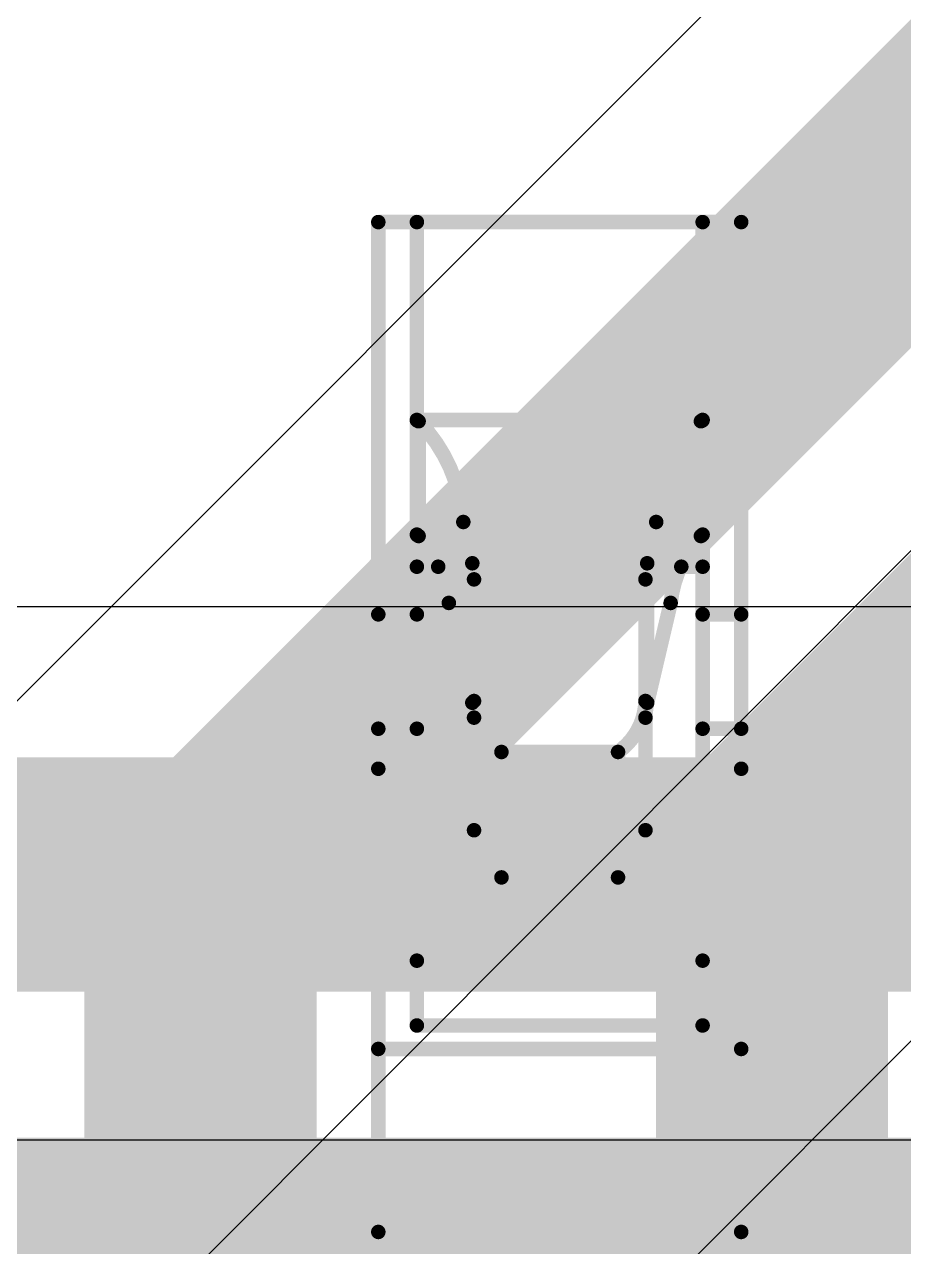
# Model space of a CAD drawing. Header units: inches. Extents: x -11 to 5433, y -4 to 5447.
# Drawn here: x 18.907 to 19.676, y 26.502 to 27.571 of the extents above; entities that cross this region are included whole.
import ezdxf

# ---------------------------------------------------------------- set-up
doc = ezdxf.new("R2010")
doc.units = ezdxf.units.IN
for name, color, linetype in [('Bottom Layer', 5, 'Continuous'), ('Bottom Solder', 6, 'Continuous'), ('Ground', 16, 'Continuous'), ('Mechanical 4', 56, 'Continuous'), ('Top Layer', 1, 'Continuous'), ('Top Solder', 216, 'Continuous')]:
    doc.layers.add(name, color=color, linetype=linetype)

# ---------------------------------------------------------------- blocks, each defined once
blk = doc.blocks.new('WQFN_30_EP_2_5_4_5__B_27')
at = {"layer": 'Bottom Solder'}
for p in [(-0.8183625999999999, 1.9033871), (-1.48833332, 1.66168832)]:
    blk.add_line(p, (-5421.1859699, -5425.6862022), dxfattribs=at)
blk = doc.blocks.new('QTH_030_01_L_D_A_K_TR_157')
at = {"layer": 'Top Solder'}
for points in [[(-4.50409945, 3.91260076), (-3.99589879, 3.91260076), (-3.99589879, 2.25940112), (-4.50409945, 2.25940112)], [(-4.00410045, 3.91260076), (-3.49589979, 3.91260076), (-3.49589979, 2.25940112), (-4.00410045, 2.25940112)]]:
    blk.add_hatch(color=216, dxfattribs=at).paths.add_polyline_path(points)

msp = doc.modelspace()

# ---------------------------------------------------------------- linework, layer by layer
at = {"layer": 'Bottom Layer'}
msp.add_lwpolyline([(18.6244738, 26.82674594, 0.2032, 0.2032, 0), (21.05724008, 26.82674594, 0.2032, 0.2032, 0)], format="xyseb", dxfattribs=at)
at = {"layer": 'Ground'}
for p, q in [((20.69328602, 27.0615029), (18.72048326, 27.0615029)), ((18.81702612, 26.59534686), (20.69328602, 26.59534686))]:
    msp.add_line(p, q, dxfattribs=at)
msp.add_lwpolyline([(18.72048326, 26.82842488, 0.2032, 0.2032, 0), (21.05891902, 26.82842488, 0.2032, 0.2032, 0)], format="xyseb", dxfattribs=at)
at = {"layer": 'Mechanical 4'}
for points in [[(19.2161541, 27.39794622, 0.0127, 0.0127, 0), (19.5336541, 27.39794622, 0.0127, 0.0127, 0)], [(19.2161541, 26.5149457, 0.0127, 0.0127, 0), (19.2161541, 27.39794622, 0.0127, 0.0127, 0)], [(19.24990562, 26.69548128, 0.0127, 0.0127, 0), (19.24990562, 27.39794622, 0.0127, 0.0127, 0)], [(19.49990512, 26.69548128, 0.0127, 0.0127, 0), (19.49990512, 27.39794622, 0.0127, 0.0127, 0)], [(19.5336541, 26.5149457, 0.0127, 0.0127, 0), (19.5336541, 27.39794622, 0.0127, 0.0127, 0)], [(19.2499996, 27.224609, 0.0127, 0.0127, -0.03260548548673945), (19.24990308, 27.22474616, 0.0127, 0.0127, 0)], [(19.24990562, 27.22494682, 0.0127, 0.0127, 0), (19.49990512, 27.22494682, 0.0127, 0.0127, 0)], [(19.25007072, 27.22453788, 0.0127, 0.0127, -0.0282875940772214), (19.25000214, 27.224609, 0.0127, 0.0127, 0)], [(19.2501647, 27.22445914, 0.0127, 0.0127, -0.02675080192498933), (19.25007072, 27.22453788, 0.0127, 0.0127, 0)], [(19.25028916, 27.22437278, 0.0127, 0.0127, -0.02199381136069737), (19.2501647, 27.22445914, 0.0127, 0.0127, 0)], [(19.2504568, 27.22427626, 0.0127, 0.0127, -0.01668692776357022), (19.25028916, 27.22437278, 0.0127, 0.0127, 0)], [(19.25066, 27.22416958, 0.0127, 0.0127, -0.009375562077145636), (19.25045426, 27.22427626, 0.0127, 0.0127, 0)], [(19.25089876, 27.22405528, 0.0127, 0.0127, -0.005205298975739643), (19.25066, 27.22416704, 0.0127, 0.0127, 0)], [(19.25089876, 27.22405528, 0.0127, 0.0127, 0), (19.2511553, 27.2239359, 0.0127, 0.0127, 0)], [(19.2511553, 27.2239359, 0.0127, 0.0127, 0), (19.25142454, 27.22381652, 0.0127, 0.0127, 0)], [(19.25142454, 27.12343572, 0.0127, 0.0127, 0), (19.25142454, 27.22381652, 0.0127, 0.0127, 0)], [(19.25142454, 27.22381652, 0.0127, 0.0127, -0.1798941776662689), (19.29053292, 27.13571154, 0.0127, 0.0127, 0)], [(19.45927782, 27.13571154, 0.0127, 0.0127, -0.1798941776662689), (19.4983862, 27.22381652, 0.0127, 0.0127, 0)], [(19.4983862, 27.22381652, 0.0127, 0.0127, 0), (19.49889674, 27.22405274, 0.0127, 0.0127, 0)], [(19.4983862, 27.12343572, 0.0127, 0.0127, 0), (19.4983862, 27.22381652, 0.0127, 0.0127, 0)], [(19.49889674, 27.22405274, 0.0127, 0.0127, 0), (19.49913296, 27.2241645, 0.0127, 0.0127, 0)], [(19.49934378, 27.22427118, 0.0127, 0.0127, -0.007070259562371789), (19.49913296, 27.2241645, 0.0127, 0.0127, 0)], [(19.49951904, 27.22437024, 0.0127, 0.0127, -0.01220881842348069), (19.49934124, 27.22427118, 0.0127, 0.0127, 0)], [(19.49966128, 27.22446168, 0.0127, 0.0127, -0.02261982989244108), (19.49952158, 27.22437024, 0.0127, 0.0127, 0)], [(19.4997578, 27.22454042, 0.0127, 0.0127, -0.03188108950165384), (19.49965874, 27.22446168, 0.0127, 0.0127, 0)], [(19.49982384, 27.22461408, 0.0127, 0.0127, -0.03744577967501337), (19.4997578, 27.22454042, 0.0127, 0.0127, 0)], [(19.49986956, 27.22468012, 0.0127, 0.0127, -0.03268866420336872), (19.49982384, 27.22461154, 0.0127, 0.0127, 0)], [(19.49990258, 27.22474616, 0.0127, 0.0127, -0.01323434477442602), (19.49986702, 27.22468012, 0.0127, 0.0127, 0)], [(19.29053292, 27.13571154, 0.0127, 0.0127, 0), (19.45927782, 27.13571154, 0.0127, 0.0127, 0)], [(19.29053292, 27.13571154, 0.0127, 0.0127, 0), (19.2983866, 27.0996156, 0.0127, 0.0127, 0)], [(19.45142414, 27.0996156, 0.0127, 0.0127, 0), (19.45927782, 27.13571154, 0.0127, 0.0127, 0)], [(19.25000214, 27.1244949, 0.0127, 0.0127, -0.02859692926964293), (19.24990308, 27.12467778, 0.0127, 0.0127, 0)], [(19.2501647, 27.12429678, 0.0127, 0.0127, -0.05432141863867923), (19.25000468, 27.12449744, 0.0127, 0.0127, 0)], [(19.25028916, 27.1241774, 0.0127, 0.0127, -0.02338615137215273), (19.2501647, 27.12429424, 0.0127, 0.0127, 0)], [(19.25045426, 27.12405294, 0.0127, 0.0127, -0.01856230609774536), (19.25028916, 27.12417994, 0.0127, 0.0127, 0)], [(19.25066, 27.12390816, 0.0127, 0.0127, -0.01073692512704486), (19.25045426, 27.1240504, 0.0127, 0.0127, 0)], [(19.25089876, 27.12375576, 0.0127, 0.0127, -0.006054830986266861), (19.25066254, 27.12390816, 0.0127, 0.0127, 0)], [(19.25089876, 27.1237583, 0.0127, 0.0127, 0), (19.2511553, 27.12359828, 0.0127, 0.0127, 0)], [(19.2511553, 27.12359828, 0.0127, 0.0127, 0), (19.25142454, 27.12343572, 0.0127, 0.0127, 0)], [(19.25142454, 27.12343826, 0.0127, 0.0127, -0.1625908253546253), (19.27786594, 27.0649446, 0.0127, 0.0127, 0)], [(19.4719448, 27.0649446, 0.0127, 0.0127, -0.1625908253546254), (19.4983862, 27.12343826, 0.0127, 0.0127, 0)], [(19.4983862, 27.12343572, 0.0127, 0.0127, 0), (19.49889674, 27.12375322, 0.0127, 0.0127, 0)], [(19.49913296, 27.12390308, 0.0127, 0.0127, -0.0048206143812948), (19.49889674, 27.12375322, 0.0127, 0.0127, 0)], [(19.49934124, 27.12404532, 0.0127, 0.0127, -0.008119958930559744), (19.49913042, 27.12390308, 0.0127, 0.0127, 0)], [(19.49951904, 27.12418248, 0.0127, 0.0127, -0.0137291384438166), (19.49934124, 27.12404786, 0.0127, 0.0127, 0)], [(19.49965874, 27.12429932, 0.0127, 0.0127, -0.02446216599593952), (19.49952158, 27.12417994, 0.0127, 0.0127, 0)], [(19.4997578, 27.124406, 0.0127, 0.0127, -0.03231853515102139), (19.49965874, 27.12429932, 0.0127, 0.0127, 0)], [(19.49982384, 27.12450252, 0.0127, 0.0127, -0.03504147998906736), (19.4997578, 27.124406, 0.0127, 0.0127, 0)], [(19.49986956, 27.12459142, 0.0127, 0.0127, -0.02840446138821891), (19.49982384, 27.12450252, 0.0127, 0.0127, 0)], [(19.49990512, 27.12467524, 0.0127, 0.0127, -0.01102179309789766), (19.49986956, 27.12458888, 0.0127, 0.0127, 0)], [(19.24990562, 27.09661078, 0.0127, 0.0127, 0), (19.268567, 27.09661078, 0.0127, 0.0127, 0)], [(19.2983866, 26.9776575, 0.0127, 0.0127, 0), (19.2983866, 27.0996156, 0.0127, 0.0127, 0)], [(19.2983866, 27.0996156, 0.0127, 0.0127, -0.05365795323520316), (19.29990552, 27.085544, 0.0127, 0.0127, 0)], [(19.44990522, 27.085544, 0.0127, 0.0127, -0.05365795323520318), (19.45142414, 27.0996156, 0.0127, 0.0127, 0)], [(19.45142414, 26.9776575, 0.0127, 0.0127, 0), (19.45142414, 27.0996156, 0.0127, 0.0127, 0)], [(19.48124374, 27.09661078, 0.0127, 0.0127, 0), (19.49990512, 27.09661078, 0.0127, 0.0127, 0)], [(19.29990552, 26.86619468, 0.0127, 0.0127, 0), (19.29990552, 27.085544, 0.0127, 0.0127, 0)], [(19.44990522, 26.86619468, 0.0127, 0.0127, 0), (19.44990522, 27.085544, 0.0127, 0.0127, 0)], [(19.2778634, 27.06494714, 0.0127, 0.0127, 0), (19.2983866, 26.9776575, 0.0127, 0.0127, 0)], [(19.45142414, 26.9776575, 0.0127, 0.0127, 0), (19.4719448, 27.06494714, 0.0127, 0.0127, 0)], [(19.2161541, 27.05494462, 0.0127, 0.0127, 0), (19.24990562, 27.05494462, 0.0127, 0.0127, 0)], [(19.49990512, 27.05494462, 0.0127, 0.0127, 0), (19.5336541, 27.05494462, 0.0127, 0.0127, 0)], [(19.2983866, 26.9776575, 0.0127, 0.0127, -0.05786387190151768), (19.29990552, 26.96463492, 0.0127, 0.0127, 0)], [(19.3239136, 26.93460704, 0.0127, 0.0127, -0.2374801051855862), (19.29990552, 26.97917896, 0.0127, 0.0127, 0)], [(19.44990522, 26.97917896, 0.0127, 0.0127, -0.2374801051860468), (19.42589714, 26.93460704, 0.0127, 0.0127, 0)], [(19.44990522, 26.96463492, 0.0127, 0.0127, -0.05786387190108001), (19.45142414, 26.9776575, 0.0127, 0.0127, 0)], [(19.2161541, 26.95494482, 0.0127, 0.0127, 0), (19.24990562, 26.95494482, 0.0127, 0.0127, 0)], [(19.49990512, 26.95494482, 0.0127, 0.0127, 0), (19.5336541, 26.95494482, 0.0127, 0.0127, 0)], [(19.32391614, 26.93460704, 0.0127, 0.0127, 0), (19.4258946, 26.93460704, 0.0127, 0.0127, 0)], [(19.32391614, 26.82494508, 0.0127, 0.0127, 0), (19.32391614, 26.93460704, 0.0127, 0.0127, 0)], [(19.4258946, 26.82494508, 0.0127, 0.0127, 0), (19.4258946, 26.93460704, 0.0127, 0.0127, 0)], [(18.8986541, 26.91994615999999, 0.0127, 0.0127, 0), (19.2161541, 26.91994615999999, 0.0127, 0.0127, 0)], [(19.5336541, 26.91994615999999, 0.0127, 0.0127, 0), (19.8511541, 26.91994615999999, 0.0127, 0.0127, 0)], [(19.3239136, 26.82494762, 0.0127, 0.0127, -0.2473774779348601), (19.29990552, 26.86619722, 0.0127, 0.0127, 0)], [(19.44990522, 26.86619722, 0.0127, 0.0127, -0.2473774779353234), (19.42589714, 26.82494762, 0.0127, 0.0127, 0)], [(19.32391614, 26.82494508, 0.0127, 0.0127, 0), (19.4258946, 26.82494508, 0.0127, 0.0127, 0)], [(19.24990562, 26.75215376, 0.0127, 0.0127, 0), (19.49990512, 26.75215376, 0.0127, 0.0127, 0)], [(19.24990562, 26.69548128, 0.0127, 0.0127, 0), (19.49990512, 26.69548128, 0.0127, 0.0127, 0)], [(19.2161541, 26.67494538, 0.0127, 0.0127, 0), (19.5336541, 26.67494538, 0.0127, 0.0127, 0)], [(19.2161541, 26.5149457, 0.0127, 0.0127, 0), (19.5336541, 26.5149457, 0.0127, 0.0127, 0)]]:
    msp.add_lwpolyline(points, format="xyseb", dxfattribs=at)
for points in [[(19.2129791, 27.39794622, 0.00635, 0.00635, 1), (19.2193291, 27.39794622, 0.00635, 0.00635, 1)], [(19.2129791, 27.39794622, 0.00635, 0.00635, 1), (19.2193291, 27.39794622, 0.00635, 0.00635, 1)], [(19.24673062, 27.39794622, 0.00635, 0.00635, 1), (19.25308062, 27.39794622, 0.00635, 0.00635, 1)], [(19.49673012, 27.39794622, 0.00635, 0.00635, 1), (19.50308012, 27.39794622, 0.00635, 0.00635, 1)], [(19.5304791, 27.39794622, 0.00635, 0.00635, 1), (19.5368291, 27.39794622, 0.00635, 0.00635, 1)], [(19.5304791, 27.39794622, 0.00635, 0.00635, 1), (19.5368291, 27.39794622, 0.00635, 0.00635, 1)], [(19.24672808, 27.22474616, 0.00635, 0.00635, 1), (19.25307808, 27.22474616, 0.00635, 0.00635, 1)], [(19.24673062, 27.22494682, 0.00635, 0.00635, 1), (19.25308062, 27.22494682, 0.00635, 0.00635, 1)], [(19.2468246, 27.224609, 0.00635, 0.00635, 1), (19.2531746, 27.224609, 0.00635, 0.00635, 1)], [(19.24682714, 27.224609, 0.00635, 0.00635, 1), (19.25317714, 27.224609, 0.00635, 0.00635, 1)], [(19.24689572, 27.22453788, 0.00635, 0.00635, 1), (19.25324572, 27.22453788, 0.00635, 0.00635, 1)], [(19.24689572, 27.22453788, 0.00635, 0.00635, 1), (19.25324572, 27.22453788, 0.00635, 0.00635, 1)], [(19.2469897, 27.22445914, 0.00635, 0.00635, 1), (19.2533397, 27.22445914, 0.00635, 0.00635, 1)], [(19.2469897, 27.22445914, 0.00635, 0.00635, 1), (19.2533397, 27.22445914, 0.00635, 0.00635, 1)], [(19.24711416, 27.22437278, 0.00635, 0.00635, 1), (19.25346416, 27.22437278, 0.00635, 0.00635, 1)], [(19.24711416, 27.22437278, 0.00635, 0.00635, 1), (19.25346416, 27.22437278, 0.00635, 0.00635, 1)], [(19.24727926, 27.22427626, 0.00635, 0.00635, 1), (19.25362926, 27.22427626, 0.00635, 0.00635, 1)], [(19.2472818, 27.22427626, 0.00635, 0.00635, 1), (19.2536318, 27.22427626, 0.00635, 0.00635, 1)], [(19.247485, 27.22416958, 0.00635, 0.00635, 1), (19.253835, 27.22416958, 0.00635, 0.00635, 1)], [(19.247485, 27.22416704, 0.00635, 0.00635, 1), (19.253835, 27.22416704, 0.00635, 0.00635, 1)], [(19.24772376, 27.22405528, 0.00635, 0.00635, 1), (19.25407376, 27.22405528, 0.00635, 0.00635, 1)], [(19.24772376, 27.22405528, 0.00635, 0.00635, 1), (19.25407376, 27.22405528, 0.00635, 0.00635, 1)], [(19.2479803, 27.2239359, 0.00635, 0.00635, 1), (19.2543303, 27.2239359, 0.00635, 0.00635, 1)], [(19.2479803, 27.2239359, 0.00635, 0.00635, 1), (19.2543303, 27.2239359, 0.00635, 0.00635, 1)], [(19.24824954, 27.22381652, 0.00635, 0.00635, 1), (19.25459954, 27.22381652, 0.00635, 0.00635, 1)], [(19.24824954, 27.22381652, 0.00635, 0.00635, 1), (19.25459954, 27.22381652, 0.00635, 0.00635, 1)], [(19.24824954, 27.22381652, 0.00635, 0.00635, 1), (19.25459954, 27.22381652, 0.00635, 0.00635, 1)], [(19.4952112, 27.22381652, 0.00635, 0.00635, 1), (19.5015612, 27.22381652, 0.00635, 0.00635, 1)], [(19.4952112, 27.22381652, 0.00635, 0.00635, 1), (19.5015612, 27.22381652, 0.00635, 0.00635, 1)], [(19.4952112, 27.22381652, 0.00635, 0.00635, 1), (19.5015612, 27.22381652, 0.00635, 0.00635, 1)], [(19.49572174, 27.22405274, 0.00635, 0.00635, 1), (19.50207174, 27.22405274, 0.00635, 0.00635, 1)], [(19.49572174, 27.22405274, 0.00635, 0.00635, 1), (19.50207174, 27.22405274, 0.00635, 0.00635, 1)], [(19.49595796, 27.2241645, 0.00635, 0.00635, 1), (19.50230796, 27.2241645, 0.00635, 0.00635, 1)], [(19.49595796, 27.2241645, 0.00635, 0.00635, 1), (19.50230796, 27.2241645, 0.00635, 0.00635, 1)], [(19.49616624, 27.22427118, 0.00635, 0.00635, 1), (19.50251624, 27.22427118, 0.00635, 0.00635, 1)], [(19.49616878, 27.22427118, 0.00635, 0.00635, 1), (19.50251878, 27.22427118, 0.00635, 0.00635, 1)], [(19.49634404, 27.22437024, 0.00635, 0.00635, 1), (19.50269404, 27.22437024, 0.00635, 0.00635, 1)], [(19.49634658, 27.22437024, 0.00635, 0.00635, 1), (19.50269658, 27.22437024, 0.00635, 0.00635, 1)], [(19.49648374, 27.22446168, 0.00635, 0.00635, 1), (19.50283374, 27.22446168, 0.00635, 0.00635, 1)], [(19.49648628, 27.22446168, 0.00635, 0.00635, 1), (19.50283628, 27.22446168, 0.00635, 0.00635, 1)], [(19.4965828, 27.22454042, 0.00635, 0.00635, 1), (19.5029328, 27.22454042, 0.00635, 0.00635, 1)], [(19.4965828, 27.22454042, 0.00635, 0.00635, 1), (19.5029328, 27.22454042, 0.00635, 0.00635, 1)], [(19.49664884, 27.22461408, 0.00635, 0.00635, 1), (19.50299884, 27.22461408, 0.00635, 0.00635, 1)], [(19.49664884, 27.22461154, 0.00635, 0.00635, 1), (19.50299884, 27.22461154, 0.00635, 0.00635, 1)], [(19.49669202, 27.22468012, 0.00635, 0.00635, 1), (19.50304202, 27.22468012, 0.00635, 0.00635, 1)], [(19.49669456, 27.22468012, 0.00635, 0.00635, 1), (19.50304456, 27.22468012, 0.00635, 0.00635, 1)], [(19.49672758, 27.22474616, 0.00635, 0.00635, 1), (19.50307758, 27.22474616, 0.00635, 0.00635, 1)], [(19.49673012, 27.22494682, 0.00635, 0.00635, 1), (19.50308012, 27.22494682, 0.00635, 0.00635, 1)], [(19.28735792, 27.13571154, 0.00635, 0.00635, 1), (19.29370792, 27.13571154, 0.00635, 0.00635, 1)], [(19.28735792, 27.13571154, 0.00635, 0.00635, 1), (19.29370792, 27.13571154, 0.00635, 0.00635, 1)], [(19.28735792, 27.13571154, 0.00635, 0.00635, 1), (19.29370792, 27.13571154, 0.00635, 0.00635, 1)], [(19.45610282, 27.13571154, 0.00635, 0.00635, 1), (19.46245282, 27.13571154, 0.00635, 0.00635, 1)], [(19.45610282, 27.13571154, 0.00635, 0.00635, 1), (19.46245282, 27.13571154, 0.00635, 0.00635, 1)], [(19.45610282, 27.13571154, 0.00635, 0.00635, 1), (19.46245282, 27.13571154, 0.00635, 0.00635, 1)], [(19.24672808, 27.12467778, 0.00635, 0.00635, 1), (19.25307808, 27.12467778, 0.00635, 0.00635, 1)], [(19.24682714, 27.1244949, 0.00635, 0.00635, 1), (19.25317714, 27.1244949, 0.00635, 0.00635, 1)], [(19.24682968, 27.12449744, 0.00635, 0.00635, 1), (19.25317968, 27.12449744, 0.00635, 0.00635, 1)], [(19.2469897, 27.12429678, 0.00635, 0.00635, 1), (19.2533397, 27.12429678, 0.00635, 0.00635, 1)], [(19.2469897, 27.12429424, 0.00635, 0.00635, 1), (19.2533397, 27.12429424, 0.00635, 0.00635, 1)], [(19.24711416, 27.12417994, 0.00635, 0.00635, 1), (19.25346416, 27.12417994, 0.00635, 0.00635, 1)], [(19.24711416, 27.1241774, 0.00635, 0.00635, 1), (19.25346416, 27.1241774, 0.00635, 0.00635, 1)], [(19.24727926, 27.12405294, 0.00635, 0.00635, 1), (19.25362926, 27.12405294, 0.00635, 0.00635, 1)], [(19.24727926, 27.1240504, 0.00635, 0.00635, 1), (19.25362926, 27.1240504, 0.00635, 0.00635, 1)], [(19.247485, 27.12390816, 0.00635, 0.00635, 1), (19.253835, 27.12390816, 0.00635, 0.00635, 1)], [(19.24748754, 27.12390816, 0.00635, 0.00635, 1), (19.25383754, 27.12390816, 0.00635, 0.00635, 1)], [(19.24772376, 27.1237583, 0.00635, 0.00635, 1), (19.25407376, 27.1237583, 0.00635, 0.00635, 1)], [(19.24772376, 27.12375576, 0.00635, 0.00635, 1), (19.25407376, 27.12375576, 0.00635, 0.00635, 1)], [(19.2479803, 27.12359828, 0.00635, 0.00635, 1), (19.2543303, 27.12359828, 0.00635, 0.00635, 1)], [(19.2479803, 27.12359828, 0.00635, 0.00635, 1), (19.2543303, 27.12359828, 0.00635, 0.00635, 1)], [(19.24824954, 27.12343826, 0.00635, 0.00635, 1), (19.25459954, 27.12343826, 0.00635, 0.00635, 1)], [(19.24824954, 27.12343572, 0.00635, 0.00635, 1), (19.25459954, 27.12343572, 0.00635, 0.00635, 1)], [(19.24824954, 27.12343572, 0.00635, 0.00635, 1), (19.25459954, 27.12343572, 0.00635, 0.00635, 1)], [(19.4952112, 27.12343826, 0.00635, 0.00635, 1), (19.5015612, 27.12343826, 0.00635, 0.00635, 1)], [(19.4952112, 27.12343572, 0.00635, 0.00635, 1), (19.5015612, 27.12343572, 0.00635, 0.00635, 1)], [(19.4952112, 27.12343572, 0.00635, 0.00635, 1), (19.5015612, 27.12343572, 0.00635, 0.00635, 1)], [(19.49572174, 27.12375322, 0.00635, 0.00635, 1), (19.50207174, 27.12375322, 0.00635, 0.00635, 1)], [(19.49572174, 27.12375322, 0.00635, 0.00635, 1), (19.50207174, 27.12375322, 0.00635, 0.00635, 1)], [(19.49595542, 27.12390308, 0.00635, 0.00635, 1), (19.50230542, 27.12390308, 0.00635, 0.00635, 1)], [(19.49595796, 27.12390308, 0.00635, 0.00635, 1), (19.50230796, 27.12390308, 0.00635, 0.00635, 1)], [(19.49616624, 27.12404786, 0.00635, 0.00635, 1), (19.50251624, 27.12404786, 0.00635, 0.00635, 1)], [(19.49616624, 27.12404532, 0.00635, 0.00635, 1), (19.50251624, 27.12404532, 0.00635, 0.00635, 1)], [(19.49634404, 27.12418248, 0.00635, 0.00635, 1), (19.50269404, 27.12418248, 0.00635, 0.00635, 1)], [(19.49634658, 27.12417994, 0.00635, 0.00635, 1), (19.50269658, 27.12417994, 0.00635, 0.00635, 1)], [(19.49648374, 27.12429932, 0.00635, 0.00635, 1), (19.50283374, 27.12429932, 0.00635, 0.00635, 1)], [(19.49648374, 27.12429932, 0.00635, 0.00635, 1), (19.50283374, 27.12429932, 0.00635, 0.00635, 1)], [(19.4965828, 27.124406, 0.00635, 0.00635, 1), (19.5029328, 27.124406, 0.00635, 0.00635, 1)], [(19.4965828, 27.124406, 0.00635, 0.00635, 1), (19.5029328, 27.124406, 0.00635, 0.00635, 1)], [(19.49664884, 27.12450252, 0.00635, 0.00635, 1), (19.50299884, 27.12450252, 0.00635, 0.00635, 1)], [(19.49664884, 27.12450252, 0.00635, 0.00635, 1), (19.50299884, 27.12450252, 0.00635, 0.00635, 1)], [(19.49669456, 27.12459142, 0.00635, 0.00635, 1), (19.50304456, 27.12459142, 0.00635, 0.00635, 1)], [(19.49669456, 27.12458888, 0.00635, 0.00635, 1), (19.50304456, 27.12458888, 0.00635, 0.00635, 1)], [(19.49673012, 27.12467524, 0.00635, 0.00635, 1), (19.50308012, 27.12467524, 0.00635, 0.00635, 1)], [(19.24673062, 27.09661078, 0.00635, 0.00635, 1), (19.25308062, 27.09661078, 0.00635, 0.00635, 1)], [(19.265392, 27.09661078, 0.00635, 0.00635, 1), (19.271742, 27.09661078, 0.00635, 0.00635, 1)], [(19.2952116, 27.0996156, 0.00635, 0.00635, 1), (19.3015616, 27.0996156, 0.00635, 0.00635, 1)], [(19.2952116, 27.0996156, 0.00635, 0.00635, 1), (19.3015616, 27.0996156, 0.00635, 0.00635, 1)], [(19.2952116, 27.0996156, 0.00635, 0.00635, 1), (19.3015616, 27.0996156, 0.00635, 0.00635, 1)], [(19.44824914, 27.0996156, 0.00635, 0.00635, 1), (19.45459914, 27.0996156, 0.00635, 0.00635, 1)], [(19.44824914, 27.0996156, 0.00635, 0.00635, 1), (19.45459914, 27.0996156, 0.00635, 0.00635, 1)], [(19.44824914, 27.0996156, 0.00635, 0.00635, 1), (19.45459914, 27.0996156, 0.00635, 0.00635, 1)], [(19.47806874, 27.09661078, 0.00635, 0.00635, 1), (19.48441874, 27.09661078, 0.00635, 0.00635, 1)], [(19.49673012, 27.09661078, 0.00635, 0.00635, 1), (19.50308012, 27.09661078, 0.00635, 0.00635, 1)], [(19.29673052, 27.085544, 0.00635, 0.00635, 1), (19.30308052, 27.085544, 0.00635, 0.00635, 1)], [(19.29673052, 27.085544, 0.00635, 0.00635, 1), (19.30308052, 27.085544, 0.00635, 0.00635, 1)], [(19.44673022, 27.085544, 0.00635, 0.00635, 1), (19.45308022, 27.085544, 0.00635, 0.00635, 1)], [(19.44673022, 27.085544, 0.00635, 0.00635, 1), (19.45308022, 27.085544, 0.00635, 0.00635, 1)], [(19.2746884, 27.06494714, 0.00635, 0.00635, 1), (19.2810384, 27.06494714, 0.00635, 0.00635, 1)], [(19.27469094, 27.0649446, 0.00635, 0.00635, 1), (19.28104094, 27.0649446, 0.00635, 0.00635, 1)], [(19.4687698, 27.06494714, 0.00635, 0.00635, 1), (19.4751198, 27.06494714, 0.00635, 0.00635, 1)], [(19.4687698, 27.0649446, 0.00635, 0.00635, 1), (19.4751198, 27.0649446, 0.00635, 0.00635, 1)], [(19.2129791, 27.05494462, 0.00635, 0.00635, 1), (19.2193291, 27.05494462, 0.00635, 0.00635, 1)], [(19.24673062, 27.05494462, 0.00635, 0.00635, 1), (19.25308062, 27.05494462, 0.00635, 0.00635, 1)], [(19.49673012, 27.05494462, 0.00635, 0.00635, 1), (19.50308012, 27.05494462, 0.00635, 0.00635, 1)], [(19.5304791, 27.05494462, 0.00635, 0.00635, 1), (19.5368291, 27.05494462, 0.00635, 0.00635, 1)], [(19.2952116, 26.9776575, 0.00635, 0.00635, 1), (19.3015616, 26.9776575, 0.00635, 0.00635, 1)], [(19.2952116, 26.9776575, 0.00635, 0.00635, 1), (19.3015616, 26.9776575, 0.00635, 0.00635, 1)], [(19.2952116, 26.9776575, 0.00635, 0.00635, 1), (19.3015616, 26.9776575, 0.00635, 0.00635, 1)], [(19.29673052, 26.97917896, 0.00635, 0.00635, 1), (19.30308052, 26.97917896, 0.00635, 0.00635, 1)], [(19.44673022, 26.97917896, 0.00635, 0.00635, 1), (19.45308022, 26.97917896, 0.00635, 0.00635, 1)], [(19.44824914, 26.9776575, 0.00635, 0.00635, 1), (19.45459914, 26.9776575, 0.00635, 0.00635, 1)], [(19.44824914, 26.9776575, 0.00635, 0.00635, 1), (19.45459914, 26.9776575, 0.00635, 0.00635, 1)], [(19.44824914, 26.9776575, 0.00635, 0.00635, 1), (19.45459914, 26.9776575, 0.00635, 0.00635, 1)], [(19.2129791, 26.95494482, 0.00635, 0.00635, 1), (19.2193291, 26.95494482, 0.00635, 0.00635, 1)], [(19.24673062, 26.95494482, 0.00635, 0.00635, 1), (19.25308062, 26.95494482, 0.00635, 0.00635, 1)], [(19.29673052, 26.96463492, 0.00635, 0.00635, 1), (19.30308052, 26.96463492, 0.00635, 0.00635, 1)], [(19.44673022, 26.96463492, 0.00635, 0.00635, 1), (19.45308022, 26.96463492, 0.00635, 0.00635, 1)], [(19.49673012, 26.95494482, 0.00635, 0.00635, 1), (19.50308012, 26.95494482, 0.00635, 0.00635, 1)], [(19.5304791, 26.95494482, 0.00635, 0.00635, 1), (19.5368291, 26.95494482, 0.00635, 0.00635, 1)], [(19.3207386, 26.93460704, 0.00635, 0.00635, 1), (19.3270886, 26.93460704, 0.00635, 0.00635, 1)], [(19.32074114, 26.93460704, 0.00635, 0.00635, 1), (19.32709114, 26.93460704, 0.00635, 0.00635, 1)], [(19.32074114, 26.93460704, 0.00635, 0.00635, 1), (19.32709114, 26.93460704, 0.00635, 0.00635, 1)], [(19.4227196, 26.93460704, 0.00635, 0.00635, 1), (19.4290696, 26.93460704, 0.00635, 0.00635, 1)], [(19.4227196, 26.93460704, 0.00635, 0.00635, 1), (19.4290696, 26.93460704, 0.00635, 0.00635, 1)], [(19.42272214, 26.93460704, 0.00635, 0.00635, 1), (19.42907214, 26.93460704, 0.00635, 0.00635, 1)], [(19.2129791, 26.91994615999999, 0.00635, 0.00635, 1), (19.2193291, 26.91994615999999, 0.00635, 0.00635, 1)], [(19.5304791, 26.91994615999999, 0.00635, 0.00635, 1), (19.5368291, 26.91994615999999, 0.00635, 0.00635, 1)], [(19.29673052, 26.86619722, 0.00635, 0.00635, 1), (19.30308052, 26.86619722, 0.00635, 0.00635, 1)], [(19.29673052, 26.86619468, 0.00635, 0.00635, 1), (19.30308052, 26.86619468, 0.00635, 0.00635, 1)], [(19.44673022, 26.86619722, 0.00635, 0.00635, 1), (19.45308022, 26.86619722, 0.00635, 0.00635, 1)], [(19.44673022, 26.86619468, 0.00635, 0.00635, 1), (19.45308022, 26.86619468, 0.00635, 0.00635, 1)], [(19.3207386, 26.82494762, 0.00635, 0.00635, 1), (19.3270886, 26.82494762, 0.00635, 0.00635, 1)], [(19.32074114, 26.82494508, 0.00635, 0.00635, 1), (19.32709114, 26.82494508, 0.00635, 0.00635, 1)], [(19.32074114, 26.82494508, 0.00635, 0.00635, 1), (19.32709114, 26.82494508, 0.00635, 0.00635, 1)], [(19.4227196, 26.82494508, 0.00635, 0.00635, 1), (19.4290696, 26.82494508, 0.00635, 0.00635, 1)], [(19.4227196, 26.82494508, 0.00635, 0.00635, 1), (19.4290696, 26.82494508, 0.00635, 0.00635, 1)], [(19.42272214, 26.82494762, 0.00635, 0.00635, 1), (19.42907214, 26.82494762, 0.00635, 0.00635, 1)], [(19.24673062, 26.75215376, 0.00635, 0.00635, 1), (19.25308062, 26.75215376, 0.00635, 0.00635, 1)], [(19.49673012, 26.75215376, 0.00635, 0.00635, 1), (19.50308012, 26.75215376, 0.00635, 0.00635, 1)], [(19.24673062, 26.69548128, 0.00635, 0.00635, 1), (19.25308062, 26.69548128, 0.00635, 0.00635, 1)], [(19.24673062, 26.69548128, 0.00635, 0.00635, 1), (19.25308062, 26.69548128, 0.00635, 0.00635, 1)], [(19.49673012, 26.69548128, 0.00635, 0.00635, 1), (19.50308012, 26.69548128, 0.00635, 0.00635, 1)], [(19.49673012, 26.69548128, 0.00635, 0.00635, 1), (19.50308012, 26.69548128, 0.00635, 0.00635, 1)], [(19.2129791, 26.67494538, 0.00635, 0.00635, 1), (19.2193291, 26.67494538, 0.00635, 0.00635, 1)], [(19.5304791, 26.67494538, 0.00635, 0.00635, 1), (19.5368291, 26.67494538, 0.00635, 0.00635, 1)], [(19.2129791, 26.5149457, 0.00635, 0.00635, 1), (19.2193291, 26.5149457, 0.00635, 0.00635, 1)], [(19.2129791, 26.5149457, 0.00635, 0.00635, 1), (19.2193291, 26.5149457, 0.00635, 0.00635, 1)], [(19.5304791, 26.5149457, 0.00635, 0.00635, 1), (19.5368291, 26.5149457, 0.00635, 0.00635, 1)], [(19.5304791, 26.5149457, 0.00635, 0.00635, 1), (19.5368291, 26.5149457, 0.00635, 0.00635, 1)]]:
    msp.add_lwpolyline(points, format="xyseb", close=True, dxfattribs=at)
at = {"layer": 'Top Layer'}
msp.add_line((20.23501668, 28.31425376), (18.89578898, 26.97502606), dxfattribs=at)
for points in [[(19.06059942, 26.81021562, 0.2032, 0.2032, 0), (20.39982712, 28.14944332, 0.2032, 0.2032, 0)], [(19.56059842, 26.84324324, 0.2032, 0.2032, 0), (20.50077942, 27.78342424, 0.2032, 0.2032, 0)], [(19.56059842, 25.77074602, 0.2032, 0.2032, 0), (19.56059842, 26.84324324, 0.2032, 0.2032, 0)], [(19.06059942, 25.77074602, 0.2032, 0.2032, 0), (19.06059942, 26.81021562, 0.2032, 0.2032, 0)]]:
    msp.add_lwpolyline(points, format="xyseb", dxfattribs=at)
for points in [[(19.50979842, 26.84324324, 0.1016, 0.1016, 1), (19.61139842, 26.84324324, 0.1016, 0.1016, 1)], [(19.50979842, 26.84324324, 0.1016, 0.1016, 1), (19.61139842, 26.84324324, 0.1016, 0.1016, 1)], [(19.00979942, 26.81021562, 0.1016, 0.1016, 1), (19.11139942, 26.81021562, 0.1016, 0.1016, 1)], [(19.00979942, 26.81021562, 0.1016, 0.1016, 1), (19.11139942, 26.81021562, 0.1016, 0.1016, 1)]]:
    msp.add_lwpolyline(points, format="xyseb", close=True, dxfattribs=at)

# ---------------------------------------------------------------- block references
at = {"rotation": 180}
for name, p in [('WQFN_30_EP_2_5_4_5__B_27', (11.66616412, 21.80690584)), ('QTH_030_01_L_D_A_K_TR_157', (15.3105993, 28.85674696))]:
    msp.add_blockref(name, p, dxfattribs=at)

doc.saveas('drawing.dxf')
